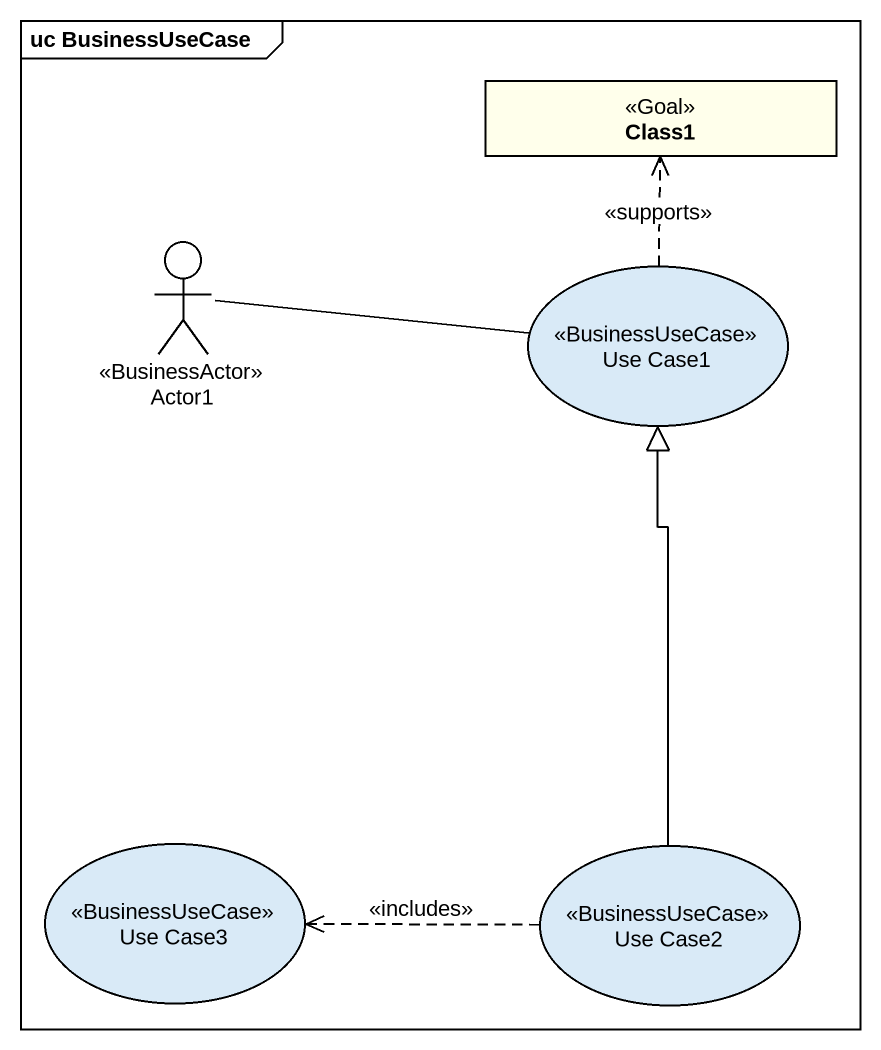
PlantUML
@startuml
mainframe uc BusinessUseCase
allowmixing
hide circle
hide empty members
class Class1 <<Goal>> #FFFFEB
actor Actor1 <<BusinessActor>>
usecase "Use Case1" as Use_Case1 <<BusinessUseCase>>
usecase "Use Case3" as Use_Case3 <<BusinessUseCase>>
usecase "Use Case2" as Use_Case2 <<BusinessUseCase>>
Actor1 -right- Use_Case1
Use_Case1 .up.> Class1 : <<supports>>
Use_Case2 -up-|> Use_Case1
Use_Case2 .left.> Use_Case3 : <<includes>>
@enduml
